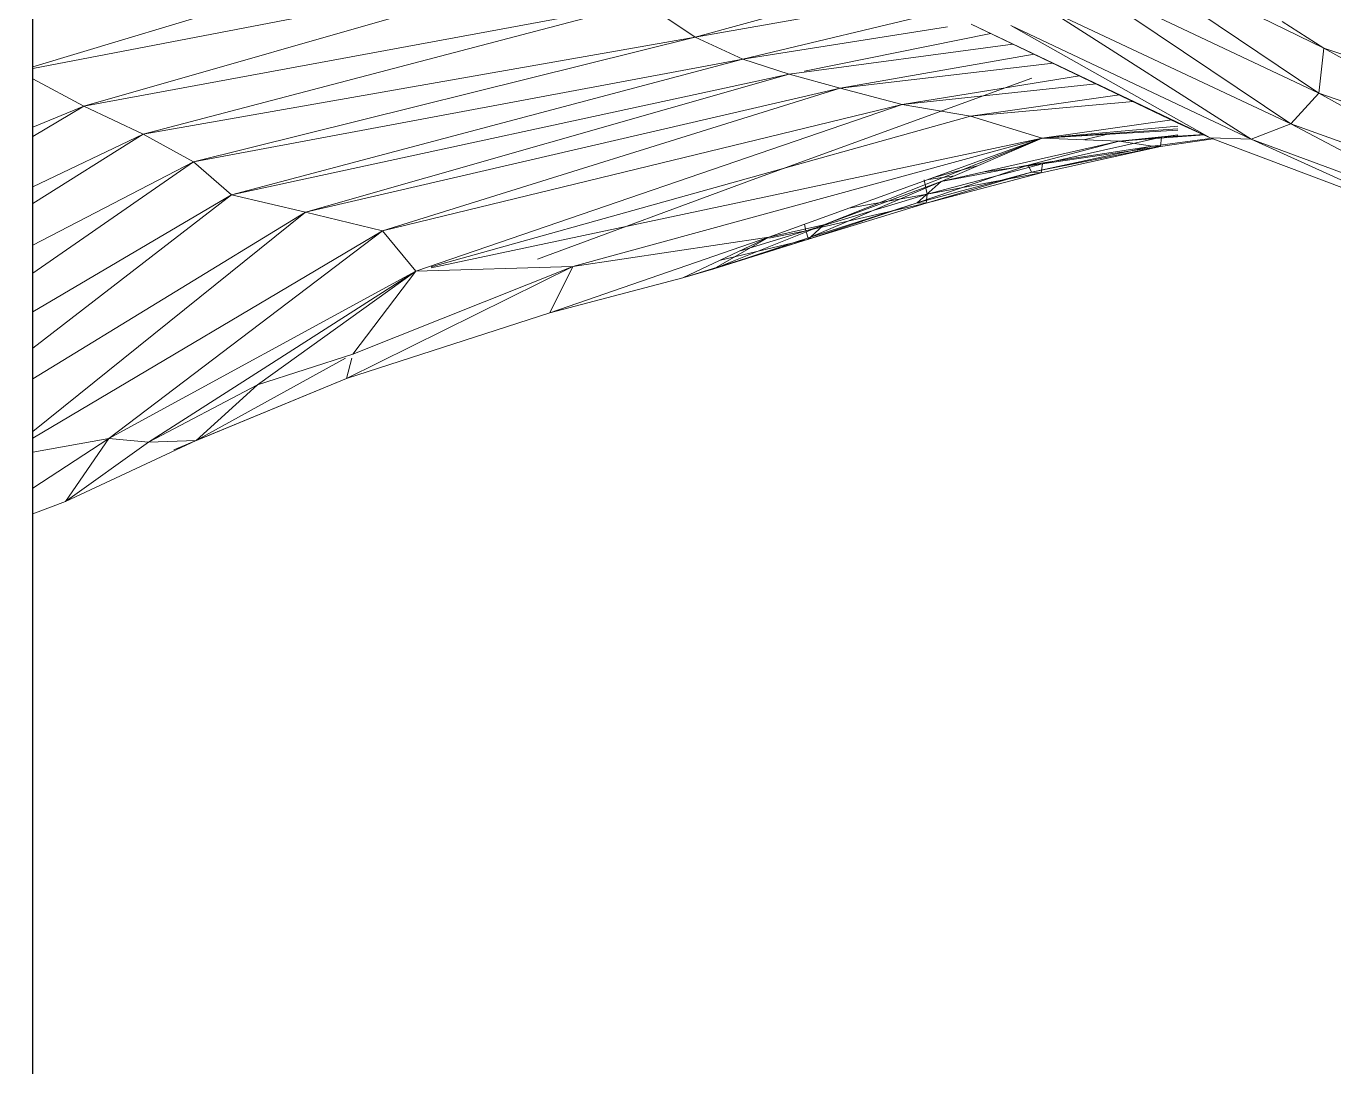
# Model space of a CAD drawing. Header units: millimetres. Extents: x -8546 to 211781, y -3000 to 31870.
# Drawn here: x -4763.1 to -4699.1, y 2760.4 to 2811.3 of the extents above; entities that cross this region are included whole.
import ezdxf

# ---------------------------------------------------------------- set-up
doc = ezdxf.new("R2010")
doc.units = ezdxf.units.MM
for name, color, linetype, lineweight in [('A-WALL-PATT', 111, 'Continuous', 25), ('G-IMPT', 8, 'Continuous', 9), ('I-FURN', 30, 'Continuous', 9), ('I-WALL', 2, 'Continuous', 9)]:
    doc.layers.add(name, color=color, linetype=linetype, lineweight=lineweight)

# ---------------------------------------------------------------- blocks, each defined once
blk = doc.blocks.new('Artificial banana plant 1500mm - Family 4__C1-728657-Begane grond')
at = {"layer": 'G-IMPT'}
for p, q in [((-324.788, 159.996), (-349.975, 152.406)), ((-324.788, 159.996), (-349.975, 152.406)), ((-349.975, 152.329), (-322.878, 157.528)), ((-349.975, 152.329), (-322.878, 157.528)), ((-347.478, 150.485), (-322.878, 157.528)), ((-347.478, 150.485), (-322.878, 157.528)), ((-296.668, 157.548), (-287.098, 151.125)), ((-296.668, 157.548), (-287.098, 151.125)), ((-299.208, 156.832), (-287.098, 151.125)), ((-299.208, 156.832), (-287.098, 151.125)), ((-317.598, 153.848), (-308.32, 156.402)), ((-317.598, 153.848), (-308.32, 156.402)), ((-298.568, 156.402), (-288.468, 149.614)), ((-298.568, 156.402), (-288.468, 149.614)), ((-320.098, 155.535), (-347.478, 150.485)), ((-320.098, 155.535), (-347.478, 150.485)), ((-344.588, 149.115), (-320.098, 155.535)), ((-344.588, 149.115), (-320.098, 155.535)), ((-317.598, 153.848), (-320.098, 155.535)), ((-317.598, 153.848), (-320.098, 155.535)), ((-317.598, 153.848), (-306.537, 155.804)), ((-317.598, 153.848), (-306.537, 155.804)), ((-291.844, 155.756), (-286.858, 153.324)), ((-291.844, 155.756), (-286.858, 153.324)), ((-315.268, 152.784), (-305.308, 155.16)), ((-315.268, 152.784), (-305.308, 155.16)), ((-300.268, 155.156), (-290.408, 148.867)), ((-300.268, 155.156), (-290.408, 148.867)), ((-300.268, 155.156), (-288.468, 149.614)), ((-300.268, 155.156), (-288.468, 149.614)), ((-315.268, 152.784), (-305.254, 154.36)), ((-315.268, 152.784), (-305.254, 154.36)), ((-304.098, 154.487), (-294.028, 149.671)), ((-304.098, 154.487), (-294.028, 149.671)), ((-304.098, 154.487), (-292.408, 148.933)), ((-304.098, 154.487), (-292.408, 148.933)), ((-302.158, 154.426), (-292.408, 148.933)), ((-302.158, 154.426), (-292.408, 148.933)), ((-302.158, 154.426), (-290.408, 148.867)), ((-302.158, 154.426), (-290.408, 148.867)), ((-286.858, 153.324), (-288.896, 154.617)), ((-286.858, 153.324), (-288.896, 154.617)), ((-317.598, 153.848), (-344.588, 149.115)), ((-317.598, 153.848), (-344.588, 149.115)), ((-342.128, 147.759), (-317.598, 153.848)), ((-342.128, 147.759), (-317.598, 153.848)), ((-315.268, 152.784), (-317.598, 153.848)), ((-315.268, 152.784), (-317.598, 153.848)), ((-312.998, 152.045), (-302.065, 153.521)), ((-312.998, 152.045), (-302.065, 153.521)), ((-312.248, 152.197), (-303.138, 154.03)), ((-312.248, 152.197), (-303.138, 154.03)), ((-310.508, 151.367), (-301.019, 153.024)), ((-310.508, 151.367), (-301.019, 153.024)), ((-287.098, 151.125), (-286.858, 153.324)), ((-287.098, 151.125), (-286.858, 153.324)), ((-286.858, 153.324), (-275.898, 147.193)), ((-286.858, 153.324), (-275.898, 147.193)), ((-286.858, 153.324), (-276.228, 149.736)), ((-286.858, 153.324), (-276.228, 149.736)), ((-342.128, 147.759), (-315.268, 152.784)), ((-342.128, 147.759), (-315.268, 152.784)), ((-340.268, 146.156), (-315.268, 152.784)), ((-340.268, 146.156), (-315.268, 152.784)), ((-312.998, 152.045), (-315.268, 152.784)), ((-312.998, 152.045), (-315.268, 152.784)), ((-310.508, 151.367), (-300.092, 152.584)), ((-310.508, 151.367), (-300.092, 152.584)), ((-347.478, 150.485), (-349.975, 151.819)), ((-347.478, 150.485), (-349.975, 151.819)), ((-340.268, 146.156), (-312.998, 152.045)), ((-340.268, 146.156), (-312.998, 152.045)), ((-336.648, 145.299), (-312.998, 152.045)), ((-336.648, 145.299), (-312.998, 152.045)), ((-301.138, 151.848), (-314.628, 146.957)), ((-310.508, 151.367), (-312.998, 152.045)), ((-310.508, 151.367), (-312.998, 152.045)), ((-307.468, 150.571), (-298.799, 151.969)), ((-307.468, 150.571), (-298.799, 151.969)), ((-307.468, 150.571), (-297.991, 151.583)), ((-307.468, 150.571), (-297.991, 151.583)), ((-336.648, 145.299), (-310.508, 151.367)), ((-336.648, 145.299), (-310.508, 151.367)), ((-332.888, 144.399), (-310.508, 151.367)), ((-332.888, 144.399), (-310.508, 151.367)), ((-307.468, 150.571), (-310.508, 151.367)), ((-307.468, 150.571), (-310.508, 151.367)), ((-304.128, 149.994), (-296.846, 151.031)), ((-304.128, 149.994), (-296.846, 151.031)), ((-288.468, 149.614), (-287.098, 151.125)), ((-288.468, 149.614), (-287.098, 151.125)), ((-287.098, 151.125), (-277.108, 145.536)), ((-287.098, 151.125), (-277.108, 145.536)), ((-287.098, 151.125), (-275.898, 147.193)), ((-287.098, 151.125), (-275.898, 147.193)), ((-349.975, 148.999), (-347.478, 150.485)), ((-349.975, 148.999), (-347.478, 150.485)), ((-349.975, 149.452), (-347.478, 150.485)), ((-349.975, 149.452), (-347.478, 150.485)), ((-344.588, 149.115), (-347.478, 150.485)), ((-344.588, 149.115), (-347.478, 150.485)), ((-332.888, 144.399), (-307.468, 150.571)), ((-332.888, 144.399), (-307.468, 150.571)), ((-331.258, 142.431), (-307.468, 150.571)), ((-331.258, 142.431), (-307.468, 150.571)), ((-304.128, 149.994), (-307.468, 150.571)), ((-304.128, 149.994), (-307.468, 150.571)), ((-296.184, 150.712), (-304.128, 149.994)), ((-296.184, 150.712), (-304.128, 149.994)), ((-330.501, 142.642), (-304.128, 149.994)), ((-330.501, 142.642), (-304.128, 149.994)), ((-300.628, 148.926), (-304.128, 149.994)), ((-300.628, 148.926), (-304.128, 149.994)), ((-300.628, 148.926), (-294.283, 149.824)), ((-300.628, 148.926), (-294.283, 149.824)), ((-294.028, 149.671), (-292.408, 148.933)), ((-294.028, 149.671), (-292.408, 148.933)), ((-290.408, 148.867), (-288.468, 149.614)), ((-290.408, 148.867), (-288.468, 149.614)), ((-288.468, 149.614), (-279.178, 144.722)), ((-288.468, 149.614), (-279.178, 144.722)), ((-288.468, 149.614), (-277.108, 145.536)), ((-288.468, 149.614), (-277.108, 145.536)), ((-349.975, 145.735), (-344.588, 149.115)), ((-349.975, 145.735), (-344.588, 149.115)), ((-344.588, 149.115), (-349.975, 146.539)), ((-344.588, 149.115), (-349.975, 146.539)), ((-342.128, 147.759), (-344.588, 149.115)), ((-342.128, 147.759), (-344.588, 149.115)), ((-293.994, 149.51), (-300.628, 148.926)), ((-293.994, 149.51), (-300.628, 148.926)), ((-293.994, 149.376), (-300.628, 148.926)), ((-293.994, 149.376), (-300.628, 148.926)), ((-293.994, 149.312), (-300.628, 148.926)), ((-293.994, 149.312), (-300.628, 148.926)), ((-294.798, 148.968), (-300.608, 147.664)), ((-294.798, 148.968), (-300.608, 147.664)), ((-297.204, 149.158), (-298.609, 148.842)), ((-298.609, 148.842), (-297.204, 149.158)), ((-292.688, 149.091), (-296.858, 148.769)), ((-292.688, 149.091), (-296.858, 148.769)), ((-293.994, 149.071), (-296.858, 148.769)), ((-293.994, 149.071), (-296.858, 148.769)), ((-294.798, 148.968), (-296.858, 148.758)), ((-294.798, 148.968), (-296.858, 148.758)), ((-294.798, 148.968), (-294.848, 148.521)), ((-294.798, 148.968), (-294.848, 148.521)), ((-294.798, 148.968), (-292.712, 149.105)), ((-294.798, 148.968), (-292.712, 149.105)), ((-293.994, 149.084), (-294.798, 148.968)), ((-293.994, 149.084), (-294.798, 148.968)), ((-300.628, 148.926), (-330.501, 142.592)), ((-300.628, 148.926), (-330.501, 142.592)), ((-323.578, 142.659), (-300.628, 148.926)), ((-323.578, 142.659), (-300.628, 148.926)), ((-313.988, 144.08), (-300.628, 148.926)), ((-313.988, 144.08), (-300.628, 148.926)), ((-311.308, 144.686), (-300.628, 148.926)), ((-311.308, 144.686), (-300.628, 148.926)), ((-305.568, 146.8), (-300.628, 148.926)), ((-305.568, 146.8), (-300.628, 148.926)), ((-296.858, 148.769), (-305.568, 146.8)), ((-296.858, 148.769), (-305.568, 146.8)), ((-296.858, 148.769), (-301.318, 147.604)), ((-296.858, 148.769), (-301.318, 147.604)), ((-295.238, 148.529), (-301.318, 147.604)), ((-295.238, 148.529), (-301.318, 147.604)), ((-295.238, 148.529), (-301.148, 147.26)), ((-295.238, 148.529), (-301.148, 147.26)), ((-294.848, 148.521), (-301.148, 147.26)), ((-294.848, 148.521), (-301.148, 147.26)), ((-294.848, 148.521), (-300.678, 147.227)), ((-294.848, 148.521), (-300.678, 147.227)), ((-296.858, 148.769), (-300.628, 148.926)), ((-296.858, 148.769), (-300.628, 148.926)), ((-300.608, 147.664), (-294.848, 148.521)), ((-300.608, 147.664), (-294.848, 148.521)), ((-295.238, 148.529), (-296.858, 148.769)), ((-295.238, 148.529), (-296.858, 148.769)), ((-292.408, 148.901), (-295.238, 148.529)), ((-292.408, 148.901), (-295.238, 148.529)), ((-292.408, 148.899), (-295.238, 148.529)), ((-292.408, 148.899), (-295.238, 148.529)), ((-294.848, 148.521), (-295.238, 148.529)), ((-294.848, 148.521), (-295.238, 148.529)), ((-292.274, 148.883), (-294.848, 148.521)), ((-292.274, 148.883), (-294.848, 148.521)), ((-292.408, 148.933), (-281.298, 144.735)), ((-292.408, 148.933), (-281.298, 144.735)), ((-292.408, 148.933), (-290.408, 148.867)), ((-292.408, 148.933), (-290.408, 148.867)), ((-290.408, 148.867), (-281.298, 144.735)), ((-290.408, 148.867), (-281.298, 144.735)), ((-290.408, 148.867), (-279.178, 144.722)), ((-290.408, 148.867), (-279.178, 144.722)), ((-349.975, 142.321), (-342.128, 147.759)), ((-349.975, 142.321), (-342.128, 147.759)), ((-342.128, 147.759), (-349.975, 143.701)), ((-342.128, 147.759), (-349.975, 143.701)), ((-340.268, 146.156), (-342.128, 147.759)), ((-340.268, 146.156), (-342.128, 147.759)), ((-306.748, 145.756), (-301.318, 147.604)), ((-306.748, 145.756), (-301.318, 147.604)), ((-301.148, 147.26), (-306.748, 145.756)), ((-301.148, 147.26), (-306.748, 145.756)), ((-306.298, 145.745), (-301.148, 147.26)), ((-306.298, 145.745), (-301.148, 147.26)), ((-300.678, 147.227), (-306.298, 145.745)), ((-300.678, 147.227), (-306.298, 145.745)), ((-300.608, 147.664), (-306.248, 146.186)), ((-300.608, 147.664), (-306.248, 146.186)), ((-306.248, 146.186), (-300.678, 147.227)), ((-306.248, 146.186), (-300.678, 147.227)), ((-304.917, 147.081), (-306.19, 146.909)), ((-304.917, 147.081), (-306.19, 146.909)), ((-303.799, 147.562), (-305.928, 147.004)), ((-305.928, 147.004), (-303.799, 147.562)), ((-301.318, 147.604), (-305.568, 146.8)), ((-301.318, 147.604), (-305.568, 146.8)), ((-300.608, 147.664), (-303.451, 147.279)), ((-300.608, 147.664), (-303.451, 147.279)), ((-301.148, 147.26), (-301.318, 147.604)), ((-301.148, 147.26), (-301.318, 147.604)), ((-300.678, 147.227), (-301.148, 147.26)), ((-300.678, 147.227), (-301.148, 147.26)), ((-300.608, 147.664), (-300.678, 147.227)), ((-300.608, 147.664), (-300.678, 147.227)), ((-325.298, 143.016), (-314.628, 146.957)), ((-325.298, 143.016), (-314.628, 146.957)), ((-311.958, 144.078), (-305.568, 146.8)), ((-311.958, 144.078), (-305.568, 146.8)), ((-305.568, 146.8), (-311.308, 144.686)), ((-305.568, 146.8), (-311.308, 144.686)), ((-306.748, 145.756), (-305.568, 146.8)), ((-306.748, 145.756), (-305.568, 146.8)), ((-306.398, 146.881), (-306.248, 146.186)), ((-306.398, 146.881), (-306.248, 146.186)), ((-349.975, 138.658), (-340.268, 146.156)), ((-349.975, 138.658), (-340.268, 146.156)), ((-349.975, 140.442), (-340.268, 146.156)), ((-349.975, 140.442), (-340.268, 146.156)), ((-336.648, 145.299), (-340.268, 146.156)), ((-336.648, 145.299), (-340.268, 146.156)), ((-306.248, 146.186), (-312.178, 144.399)), ((-306.248, 146.186), (-312.178, 144.399)), ((-306.248, 146.186), (-310.082, 145.497)), ((-306.248, 146.186), (-310.082, 145.497)), ((-306.248, 146.186), (-306.298, 145.745)), ((-306.248, 146.186), (-306.298, 145.745)), ((-349.975, 134.595), (-336.648, 145.299)), ((-349.975, 134.595), (-336.648, 145.299)), ((-349.975, 137.17), (-336.648, 145.299)), ((-349.975, 137.17), (-336.648, 145.299)), ((-332.888, 144.399), (-336.648, 145.299)), ((-332.888, 144.399), (-336.648, 145.299)), ((-312.178, 144.399), (-306.298, 145.745)), ((-312.178, 144.399), (-306.298, 145.745)), ((-312.048, 143.986), (-306.748, 145.756)), ((-312.048, 143.986), (-306.748, 145.756)), ((-306.298, 145.745), (-312.048, 143.986)), ((-306.298, 145.745), (-312.048, 143.986)), ((-306.748, 145.756), (-311.958, 144.078)), ((-306.748, 145.756), (-311.958, 144.078)), ((-306.298, 145.745), (-306.748, 145.756)), ((-306.298, 145.745), (-306.748, 145.756)), ((-316.688, 142.545), (-311.308, 144.686)), ((-316.688, 142.545), (-311.308, 144.686)), ((-313.988, 144.08), (-311.308, 144.686)), ((-313.988, 144.08), (-311.308, 144.686)), ((-312.248, 144.721), (-312.178, 144.399)), ((-312.248, 144.721), (-312.178, 144.399)), ((-311.958, 144.078), (-311.308, 144.686)), ((-311.958, 144.078), (-311.308, 144.686)), ((-349.975, 134.257), (-332.888, 144.399)), ((-349.975, 134.257), (-332.888, 144.399)), ((-346.268, 134.247), (-332.888, 144.399)), ((-346.268, 134.247), (-332.888, 144.399)), ((-331.258, 142.431), (-332.888, 144.399)), ((-331.258, 142.431), (-332.888, 144.399)), ((-324.698, 140.395), (-313.988, 144.08)), ((-324.698, 140.395), (-313.988, 144.08)), ((-313.988, 144.08), (-323.578, 142.659)), ((-313.988, 144.08), (-323.578, 142.659)), ((-318.198, 142.094), (-313.988, 144.08)), ((-318.198, 142.094), (-313.988, 144.08)), ((-312.048, 143.986), (-318.198, 142.094)), ((-312.048, 143.986), (-318.198, 142.094)), ((-316.688, 142.545), (-313.988, 144.08)), ((-316.688, 142.545), (-313.988, 144.08)), ((-311.958, 144.078), (-316.688, 142.545)), ((-311.958, 144.078), (-316.688, 142.545)), ((-312.048, 143.986), (-316.688, 142.545)), ((-312.048, 143.986), (-316.688, 142.545)), ((-316.363, 142.96), (-312.048, 143.986)), ((-316.363, 142.96), (-312.048, 143.986)), ((-312.178, 144.399), (-315.378, 143.424)), ((-312.178, 144.399), (-315.378, 143.424)), ((-312.178, 144.399), (-313.988, 144.043)), ((-312.178, 144.399), (-313.988, 144.043)), ((-312.178, 144.399), (-312.048, 143.986)), ((-312.178, 144.399), (-312.048, 143.986)), ((-312.048, 143.986), (-311.958, 144.078)), ((-312.048, 143.986), (-311.958, 144.078)), ((-334.638, 137.183), (-323.578, 142.659)), ((-334.638, 137.183), (-323.578, 142.659)), ((-323.578, 142.659), (-334.328, 138.366)), ((-323.578, 142.659), (-334.328, 138.366)), ((-323.578, 142.659), (-331.258, 142.431)), ((-323.578, 142.659), (-331.258, 142.431)), ((-324.698, 140.395), (-323.578, 142.659)), ((-324.698, 140.395), (-323.578, 142.659)), ((-346.268, 134.247), (-331.258, 142.431)), ((-346.268, 134.247), (-331.258, 142.431)), ((-344.318, 134.075), (-331.258, 142.431)), ((-344.318, 134.075), (-331.258, 142.431)), ((-338.998, 136.867), (-331.258, 142.431)), ((-338.998, 136.867), (-331.258, 142.431)), ((-334.328, 138.366), (-331.258, 142.431)), ((-334.328, 138.366), (-331.258, 142.431)), ((-318.198, 142.094), (-324.698, 140.395)), ((-318.198, 142.094), (-324.698, 140.395)), ((-318.198, 142.094), (-316.688, 142.545)), ((-318.198, 142.094), (-316.688, 142.545)), ((-324.698, 140.395), (-334.638, 137.183)), ((-324.698, 140.395), (-334.638, 137.183)), ((-341.988, 134.146), (-334.689, 138.166)), ((-341.988, 134.146), (-334.689, 138.166)), ((-334.328, 138.366), (-338.998, 136.867)), ((-334.328, 138.366), (-338.998, 136.867)), ((-334.638, 137.183), (-334.38, 138.166)), ((-334.638, 137.183), (-334.38, 138.166)), ((-338.998, 136.867), (-344.318, 134.075)), ((-338.998, 136.867), (-344.318, 134.075)), ((-343.078, 133.689), (-334.638, 137.183)), ((-343.078, 133.689), (-334.638, 137.183)), ((-334.638, 137.183), (-341.988, 134.146)), ((-334.638, 137.183), (-341.988, 134.146)), ((-341.988, 134.146), (-338.998, 136.867)), ((-341.988, 134.146), (-338.998, 136.867)), ((-349.975, 131.829), (-346.268, 134.247)), ((-349.975, 131.829), (-346.268, 134.247)), ((-346.268, 134.247), (-349.975, 133.587)), ((-346.268, 134.247), (-349.975, 133.587)), ((-348.378, 131.166), (-346.268, 134.247)), ((-348.378, 131.166), (-346.268, 134.247)), ((-341.988, 134.146), (-348.378, 131.166)), ((-341.988, 134.146), (-348.378, 131.166)), ((-348.378, 131.166), (-344.318, 134.075)), ((-348.378, 131.166), (-344.318, 134.075)), ((-344.318, 134.075), (-346.268, 134.247)), ((-344.318, 134.075), (-346.268, 134.247)), ((-341.988, 134.146), (-344.318, 134.075)), ((-341.988, 134.146), (-344.318, 134.075)), ((-343.078, 133.689), (-341.988, 134.146)), ((-343.078, 133.689), (-341.988, 134.146)), ((-348.378, 131.166), (-349.975, 130.575)), ((-348.378, 131.166), (-349.975, 130.575))]:
    blk.add_line(p, q, dxfattribs=at)
blk = doc.blocks.new('Artificial banana plant 1500mm - Family 4__C2-728658-Begane grond')
blk.add_blockref('Artificial banana plant 1500mm - Family 4__C1-728657-Begane grond', (0, 0))
blk = doc.blocks.new('Artificial banana plant 1500mm - Family 4-728656-Begane grond')
blk.add_blockref('Artificial banana plant 1500mm - Family 4__C2-728658-Begane grond', (0, 0))
blk = doc.blocks.new('Artificial banana plant 1500mm - Ny märkning-728662-Begane grond')
blk.add_blockref('Artificial banana plant 1500mm - Family 4-728656-Begane grond', (0, 0))

msp = doc.modelspace()

# ---------------------------------------------------------------- hatches: boundary and pattern name
at = {"layer": 'A-WALL-PATT', "lineweight": 9}
h = msp.add_hatch(dxfattribs=at)
h.set_pattern_fill('FP_8', color=256, angle=90, style=0, pattern_type=2)
h.set_pattern_definition([(180, (-4762.73, 6467.83), (-4e-13, -200), []), (180, (-4762.73, 6483.83), (-4e-13, -200), []), (180, (-4762.73, 6499.83), (-4e-13, -200), []), (180, (-4762.73, 6515.83), (-4e-13, -200), [])])
h.paths.add_polyline_path([(-4762.733, 2116.875), (-4763.695, 2575.372), (-4775.233, 2581.413), (-4775.233, 2116.875)])
h.paths.add_polyline_path([(-4762.733, 2612.555), (-4762.859, 2918.675), (-4775.233, 2915.27), (-4774.229, 2627.427), (-4763.485, 2613.794), (-4762.812, 2612.684)])
h.paths.add_polyline_path([(-4762.733, 3112.42), (-4762.733, 3301.875), (-4775.233, 3301.875), (-4775.233, 3120.56), (-4771.576, 3119.173), (-4770.646, 3117.349), (-4767.562, 3115.72), (-4764.869, 3114.247), (-4762.775, 3112.455)])
h.paths.add_polyline_path([(-4762.733, 4201.875), (-4762.733, 5902.095), (-4775.233, 5902.095), (-4775.233, 4201.875)])
h.paths.add_polyline_path([(-4775.233, 5991.095), (-4762.733, 5991.095), (-4762.733, 6368.375), (-4775.233, 6368.375), (-4775.233, 6205.119)])
h.paths.add_polyline_path([(-4762.733, 6457.375), (-4762.733, 8733.775), (-4775.233, 8733.775), (-4775.233, 6457.375)])
h.paths.add_polyline_path([(-4762.733, 9633.775), (-4762.733, 10818.775), (-4775.233, 10818.775), (-4775.233, 9633.775)])

# ---------------------------------------------------------------- linework, layer by layer
at = {"layer": 'I-WALL', "lineweight": 25}
msp.add_line((-4762.733, 2612.684), (-4762.733, 2918.71), dxfattribs=at)

# ---------------------------------------------------------------- block references
at = {"layer": 'I-FURN'}
msp.add_blockref('Artificial banana plant 1500mm - Ny märkning-728662-Begane grond', (-4412.758, 2656.875), dxfattribs=at)

doc.saveas('drawing.dxf')
